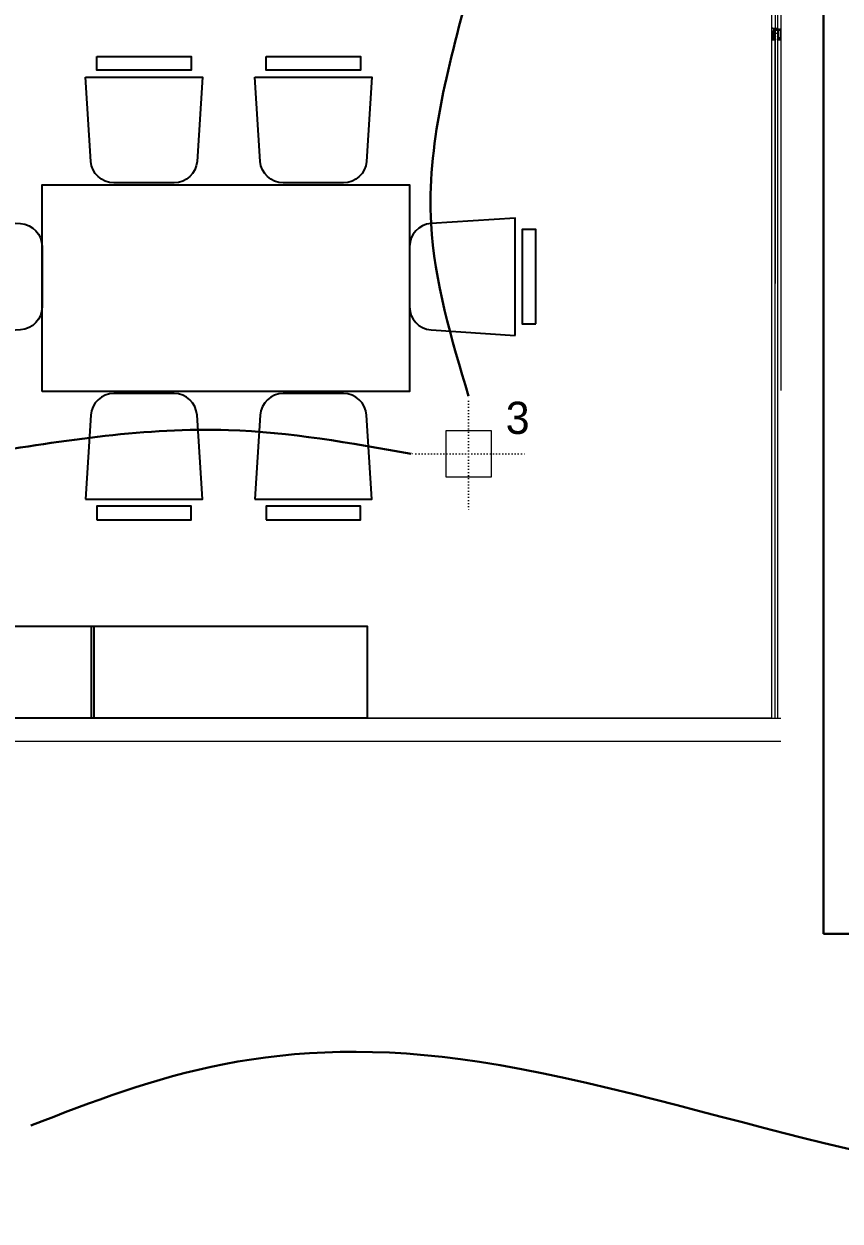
# Model space of a CAD drawing. Extents: x -2012 to 34975, y -1043 to 8321.
# Drawn here: x 16971 to 17327, y 802 to 1322 of the extents above; entities that cross this region are included whole.
import ezdxf

# ---------------------------------------------------------------- set-up
doc = ezdxf.new("R2010")
doc.units = 0
doc.header["$LTSCALE"] = 25
doc.linetypes.add('DOT2', pattern=[0.125, 0, -0.125])
doc.layers.get('0').update_dxf_attribs({"color": 9, "lineweight": 9})
for name, color, linetype, lineweight in [('0 @ 1', 9, 'Continuous', 9), ('05', 9, 'Continuous', 9), ('06D', 9, 'Continuous', 9), ('10', 9, 'Continuous', 9), ('15', 9, 'Continuous', 9), ('31', 9, 'Continuous', 9), ('E-KABLO', 7, 'Continuous', 30)]:
    doc.layers.add(name, color=color, linetype=linetype, lineweight=lineweight)
doc.styles.add('TX-TEXT', font='')
doc.styles.get('TX-TEXT').set_extended_font_data('TrSah Futura Lt BT')
pattern_1 = [(225, (-604.72494, -2171.82614), (-0.0883883476, 0.0883883476), []), (135, (-604.72494, -2171.82614), (0.0883883476, 0.0883883476), [])]

# ---------------------------------------------------------------- blocks, each defined once
blk = doc.blocks.new('p-strahle-alüminyumdoğramaprofili')
at = {"layer": '10'}
h = blk.add_hatch(dxfattribs=at)
h.set_pattern_fill('NET', color=256, angle=315, style=0)
h.set_pattern_definition(pattern_1)
h.paths.add_polyline_path([(-4.62, 2.65), (-4.68, 2.65), (-4.72, 2.75), (-4.72, 2.8), (-4.69, 2.8), (-4.69, 2.92), (-4.98, 2.92), (-4.98, 2.8), (-4.95, 2.8), (-4.99, 2.65), (-5.08, 2.66), (-5.25, 2.28), (-5.14, 2.28), (-5.14, 2.33), (-4.98, 2.52, 0.2599), (-4.9, 2.28), (-4.66, 2.28, 0.382682)])
h.paths.add_polyline_path([(-4.86, 2.52), (-4.67, 2.52, -2.16717)], flags=16)
h = blk.add_hatch(dxfattribs=at)
h.set_pattern_fill('NET', color=256, angle=315, style=0)
h.set_pattern_definition(pattern_1)
h.paths.add_polyline_path([(-4.62, 0.88), (-4.68, 0.88), (-4.72, 0.77), (-4.72, 0.73), (-4.69, 0.73), (-4.69, 0.6), (-4.98, 0.6), (-4.98, 0.73), (-4.95, 0.73), (-4.99, 0.88), (-5.08, 0.87), (-5.25, 1.24), (-5.14, 1.24), (-5.14, 1.2), (-4.98, 1.01, -0.2599), (-4.9, 1.24), (-4.66, 1.24, -0.382682)])
h.paths.add_polyline_path([(-4.86, 1), (-4.67, 1, 2.16717)], flags=16)
h = blk.add_hatch(dxfattribs=at)
h.set_pattern_fill('NET', color=256, angle=315, style=0)
h.set_pattern_definition([(225, (-608.45214, -2173.53612), (-0.0883883476, 0.0883883476), []), (135, (-608.45214, -2173.53612), (0.0883883476, 0.0883883476), [])])
h.paths.add_polyline_path([(-3.45, 2.28), (-3.45, 2.57), (-4.49, 2.57), (-4.49, 2.28)])
h = blk.add_hatch(dxfattribs=at)
h.set_pattern_fill('NET', color=256, angle=315, style=0)
h.set_pattern_definition([(225, (-608.45214, -2180.04526), (-0.0883883476, 0.0883883476), []), (135, (-608.45214, -2180.04526), (0.0883883476, 0.0883883476), [])])
h.paths.add_polyline_path([(-3.45, 0.93), (-3.45, 1.24), (-4.49, 1.24), (-4.49, 0.93)])
h = blk.add_hatch(dxfattribs=at)
h.set_pattern_fill('NET', color=256, angle=315, style=0)
h.set_pattern_definition([(225, (-629.50454, -2177.58922), (-0.0883883476, 0.0883883476), []), (135, (-629.50454, -2177.58922), (0.0883883476, 0.0883883476), [])])
h.paths.add_polyline_path([(0, 0.68), (0, 1.75), (-0.18, 1.75), (-0.18, 0.68)])
for points in [[(-5.08, 2.66), (-5.25, 2.28)], [(-5.09, 0.88), (-5.25, 1.24)], [(-4.98, 2.52), (-5.14, 2.33), (-5.14, 2.28)], [(-4.98, 1.01), (-5.14, 1.2), (-5.14, 1.24)], [(-4.92, 3.6), (-4.92, 3.16), (-4.61, 3.16), (-4.61, 2.87), (-4.52, 2.87), (-4.62, 2.65), (-4.68, 2.65), (-4.72, 2.75), (-4.72, 2.8), (-4.69, 2.8), (-4.69, 3.05), (-4.98, 3.05), (-4.98, 2.8), (-4.95, 2.8), (-4.99, 2.65), (-5.08, 2.66), (-5.07, 3.76), (-0.11, 3.76)], [(-4.69, 2.92), (-4.98, 2.92)], [(-4.71, 0.6), (-4.98, 0.6)], [(-2.83, 0.2), (-2.67, 0.2), (-2.67, -0.04), (-4.87, -0.04), (-4.87, 0.19), (-4.57, 0.19), (-4.57, 0.73), (-2.67, 0.73)], [(-4.52, 2.87), (-4.49, 2.87), (-4.49, 2.26)], [(-4.49, 0.93), (-4.49, 0.93), (-4.49, 1.26)], [(-3.45, 2.26), (-3.45, 2.57)], [(-3.45, 1.26), (-3.45, 0.93)], [(-2.08, 0.93), (-2.08, 2.57)], [(-0.18, 0.68), (0, 0.68), (0, 1.75)], [(-0.18, 1.75), (0, 1.75)]]:
    blk.add_lwpolyline(points, dxfattribs=at)
for points in [[(-0.18, 2.74), (-0.18, 2.21), (0, 2.21), (0, 2.08), (-0.18, 2.08), (-0.18, 0.43), (0, 0.43), (0, 0), (-0.12, 0), (-0.12, -0.24), (-5.09, -0.24), (-5.09, 0.88), (-4.98, 0.88), (-4.94, 0.7), (-4.99, 0.7), (-4.99, 0.33), (-4.71, 0.33), (-4.71, 0.88), (-4.56, 0.88), (-4.52, 0.93), (-1.28, 0.93), (-1.2, 1.22), (-0.9, 1.22), (-0.9, 0.62), (-0.58, 0.62), (-0.58, 2.74)], [(-2.03, 0.78), (-1.35, 0.78), (-1.35, 0.08), (-1.28, 0.04), (-1.28, -0.04), (-2.09, -0.04), (-2.09, 0.1), (-2.03, 0.15)]]:
    blk.add_lwpolyline(points, close=True, dxfattribs=at)
for points in [[(-0.57, 3.26), (-0.57, 3.62), (-4.89, 3.62), (-4.89, 3.65, 0.561743), (-4.97, 3.66, 0.595966), (-4.92, 3.6, -2.204878)], [(-4.67, 2.52), (-4.86, 2.52, 1)], [(-4.67, 1), (-4.86, 1, -1)], [(-4.61, 2.87), (-4.49, 3.45, -0.833203), (-4.18, 3.44, -0.447088)], [(-4.49, 2.57), (-1.23, 2.57, -0.414214), (-0.9, 2.25), (-0.9, 1.22)], [(-4.18, 3.44), (-4.18, 2.99, 0.414214), (-4.07, 2.89), (-0.82, 2.89), (-0.82, 3.62)], [(-2.67, 0.73), (-2.67, 0.32), (-2.83, 0.32, 1), (-2.83, 0.2, -1)], [(-0.11, 3.76), (-0.11, 3.62), (-0.45, 3.62), (-0.45, 3.14, -1), (-0.66, 3.14)], [(-0.66, 3.14, -0.305404), (-0.57, 3.26, -5.773092)]]:
    blk.add_lwpolyline(points, format="xyb", dxfattribs=at)
for centre, radius, start, end in [((-4.73, 2.47), 0.253, 168.6676, 234.1258), ((-4.73, 1.06), 0.253, 125.8742, 191.3324), ((-4.77, 2.44), 0.125, 139.5402, 40.4598), ((-4.77, 1.08), 0.125, 319.5402, 220.4598), ((-4.84, 2.48), 0.273, 305.9738, 36.4289), ((-4.84, 1.04), 0.273, 323.5711, 54.0262)]:
    blk.add_arc(centre, radius, start, end, dxfattribs=at)
blk = doc.blocks.new('m-vw-sandalye')
at = {"lineweight": -3, "ltscale": 0.5}
blk.add_lwpolyline([(-20.5, 0), (20.5, 0), (20.5, -6), (-20.5, -6)], close=True, dxfattribs=at)
blk.add_lwpolyline([(-25.5, -9), (25.5, -9), (23.11, -45.65, -0.395265), (13.13, -55), (-13.13, -55, -0.395265), (-23.11, -45.65)], format="xyb", close=True, dxfattribs=at)
blk = doc.blocks.new('m-çalışma dolap modül')
at = {"lineweight": -3, "ltscale": 0.5}
blk.add_lwpolyline([(0, 40), (120, 40), (120, 0), (0, 0)], close=True, dxfattribs=at)
blk = doc.blocks.new('p-bur-vw- aydınlatma 3')
at = {"linetype": 'DOT2', "ltscale": 0.4}
for q in [(0, 25), (-25, 0), (0, -25), (25, 0)]:
    blk.add_line((0, 0), q, dxfattribs=at)
at = {"linetype": 'ByBlock'}
blk.add_lwpolyline([(0, 10), (-10, 10), (-10, -10), (10, -10), (10, 10), (0, 10)], dxfattribs=at)
at = {"insert": (16.13, 22.65), "char_height": 14, "width": 14.596, "attachment_point": 1, "style": 'TX-TEXT'}
blk.add_mtext('3', dxfattribs=at)

msp = doc.modelspace()

# ---------------------------------------------------------------- linework, layer by layer
for p, q in [((16882.84, 1020.5), (17300.84, 1020.5)), ((16882.84, 1010.5), (17300.84, 1010.5))]:
    msp.add_line(p, q)
msp.add_lwpolyline([(16822.84, 1710.5), (17296.86, 1710.48), (17296.84, 1020.5), (16882.84, 1020.5), (16882.84, 1092.5), (16822.84, 1094.5), (16822.86, 1710.5)])
at = {"layer": '05', "lineweight": -3}
msp.add_lwpolyline([(16979.21, 1162.53), (16979.21, 1252.53), (17139.21, 1252.53), (17139.21, 1162.53)], close=True, dxfattribs=at)
at = {"layer": '06D'}
msp.add_line((17296.84, 1315.54), (17296.84, 1020.5), dxfattribs=at)
for points in [[(17296.84, 1605.19), (17296.84, 1163.09)], [(17300.84, 1605.19), (17300.84, 1163.08)]]:
    msp.add_lwpolyline(points, dxfattribs=at)
at = {"layer": '15'}
for p, q in [((17298.38, 1604.88), (17298.38, 1209.55)), ((17299.34, 1604.88), (17299.34, 1209.55)), ((17299.34, 1318.53), (17299.34, 1020.5)), ((17298.34, 1020.5), (17298.34, 1315.55))]:
    msp.add_line(p, q, dxfattribs=at)
at = {"layer": 'E-KABLO', "color": 6}
for p, q in [((17319.44, 926.6), (17319.44, 2582.33)), ((17518.49, 926.6), (17319.44, 926.6))]:
    msp.add_line(p, q, dxfattribs=at)
for points in [[(17164.93, 1337.14), (17148.56, 1235.64), (17164.93, 1160.5)], [(17139.93, 1135.5), (17060.38, 1145.83), (16952.93, 1135.5)], [(17380.92, 1050.07), (17345.7, 886.95), (17379.85, 841.11), (17169.62, 870.96), (16974.33, 843.24)]]:
    msp.add_spline(points, degree=3, dxfattribs=at)

# ---------------------------------------------------------------- block references
at = {"layer": '0 @ 1', "linetype": 'Continuous', "xscale": -1, "rotation": 270}
msp.add_blockref('p-strahle-alüminyumdoğramaprofili', (17297.08, 1320.61), dxfattribs=at)
at = {"layer": '05', "lineweight": -3, "extrusion": (0, 0, -1), "xscale": -1, "zscale": -1}
for p in [(-17023.57, 1308.37), (-17097.32, 1308.37)]:
    msp.add_blockref('m-vw-sandalye', p, dxfattribs=at)
at = {"layer": '05', "lineweight": -3, "extrusion": (0, 0, -1), "xscale": -1, "zscale": -1, "rotation": 270}
msp.add_blockref('m-vw-sandalye', (-16924.21, 1212.53), dxfattribs=at)
at = {"layer": '05', "lineweight": -3, "extrusion": (0, 0, -1), "zscale": -1}
for p, rotation in [((-17194.21, 1212.53), 90.00000000000001), ((-17023.57, 1106.7), 180), ((-17097.32, 1106.7), 180)]:
    msp.add_blockref('m-vw-sandalye', p, dxfattribs=dict(at, rotation=rotation))
at = {"layer": '05', "lineweight": -3, "rotation": 180}
for p in [(17001.82, 1060.5), (17120.8, 1060.5)]:
    msp.add_blockref('m-çalışma dolap modül', p, dxfattribs=at)
at = {"layer": '31', "linetype": 'ByBlock'}
msp.add_blockref('p-bur-vw- aydınlatma 3', (17164.93, 1135.5), dxfattribs=at)

doc.saveas('drawing.dxf')
